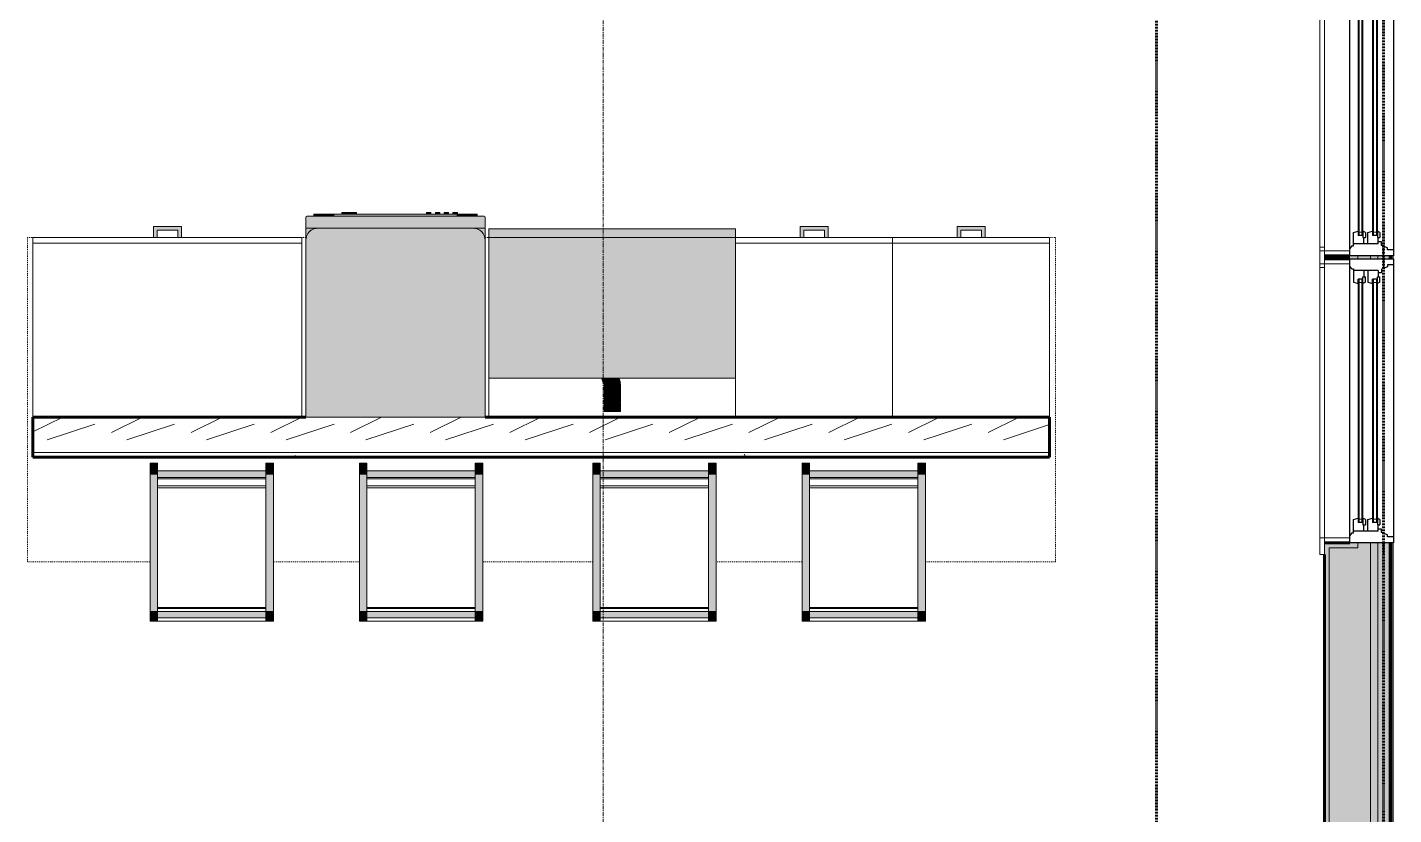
# Model space of a CAD drawing. Header units: inches. Extents: x -4169 to -1846, y 9706 to 12377.
# Drawn here: x -2250.3 to -2067.5, y 11358.8 to 11464.1 of the extents above; entities that cross this region are included whole.
import ezdxf

# ---------------------------------------------------------------- set-up
doc = ezdxf.new("R2010")
doc.units = ezdxf.units.IN
doc.header["$MEASUREMENT"] = 0
for name, pattern in [('Dash', [0.25, 0.125, -0.125]), ('Dash 1_16_', [0.125, 0.0625, -0.0625]), ('Grid Line 1_2_', [0.875, 0.5, -0.125, 0.125, -0.125])]:
    doc.linetypes.add(name, pattern=pattern)
for name, color, linetype, lineweight in [('0-1', 7, 'Continuous', 5), ('0-2', 50, 'Continuous', 18), ('A-GENM-1', 11, 'Continuous', 9), ('A-GENM-2', 250, 'Continuous', 9), ('A-GLAZ-3', 250, 'Continuous', 9), ('A-GLAZ-4', 90, 'Continuous', 30), ('A-WALL-1', 8, 'Continuous', 5), ('A-WALL-3', 252, 'Continuous', 18), ('A-WALL-4', 10, 'Continuous', 60), ('A-WALL-5', 50, 'Continuous', 18), ('A-WALL-6', 251, 'Continuous', 5), ('A-WALL-PATT-1', 250, 'Continuous', 9), ('A-WALL-PATT-2', 253, 'Continuous', 9), ('C-PROP-LINE-2', 91, 'Dash 1_16_', 60), ('I-FURN-1', 250, 'Continuous', 9), ('I-FURN-2', 9, 'Continuous', 9), ('P-SANR-FIXT-2', 250, 'Continuous', 9), ('P-SANR-FIXT-3', 55, 'Continuous', 9), ('Q-CASE-3', 250, 'Continuous', 9), ('Q-CASE-5', 254, 'Continuous', 9), ('Q-CASE-HDLN-1', 250, 'Dash', 9), ('Q-SPCQ-1', 250, 'Continuous', 9), ('Q-SPCQ-2', 55, 'Continuous', 9), ('S-GRID-1', 1, 'Grid Line 1_2_', 9)]:
    doc.layers.add(name, color=color, linetype=linetype, lineweight=lineweight)
pattern_1 = [(0, (0, 0), (20.48, 5.12), [0.845, -14.515, 0.845, -14.515, -81.92]), (0, (0, 0), (20.48, 5.12), [-30.72, 0.845, -29.875, 0.845, -14.515, -35.84]), (0, (0, 0), (20.48, 5.12), [-76.8, 0.845, -9.395, 0.845, -24.755]), (120, (7.68, 2.56), (-14.67405, 15.1762003), [0.845, -14.515, 0.845, -14.515, -81.92]), (120, (7.68, 2.56), (-14.67405, 15.1762003), [-30.72, 0.845, -29.875, 0.845, -14.515, -35.84]), (120, (7.68, 2.56), (-14.67405, 15.1762003), [-76.8, 0.845, -9.395, 0.845, -24.755]), (240, (10.24, 12.8), (-5.80595, -20.2962003), [0.845, -14.515, 0.845, -14.515, -81.92]), (240, (10.24, 12.8), (-5.80595, -20.2962003), [-30.72, 0.845, -29.875, 0.845, -14.515, -35.84]), (240, (10.24, 12.8), (-5.80595, -20.2962003), [-76.8, 0.845, -9.395, 0.845, -24.755])]

# ---------------------------------------------------------------- blocks, each defined once
blk = doc.blocks.new('Dishwasher_15404 - 34_ counter-V41-ENLARGED RCP - 2ND FLOOR PLAN')
at = {"layer": 'Q-SPCQ-2'}
for points in [[(0, -24), (23.68, -24), (24.08, -23.95), (24.46, -23.79), (24.83, -23.48), (25.07, -23.15), (25.2, -22.77), (25.25, -22.43), (25.25, -1.57), (25.17, -1.1), (24.98, -0.71), (24.74, -0.42), (24.46, -0.21), (24.08, -0.05), (23.5, 0), (0, 0), (0, -6.57)], [(25.25, -22.69), (25.25, -24), (26.73, -23.98), (26.82, -23.94), (26.87, -23.8), (26.87, -0.15), (26.82, -0.06), (26.68, 0), (25.25, 0), (25.25, -22.67)], [(26.87, -2.61), (27.12, -2.61), (27.12, -1.09), (26.87, -1.09)], [(26.87, -3.02), (26.87, -3.81), (27.12, -3.81), (27.12, -2.61), (26.87, -2.63), (26.87, -2.99)], [(26.87, -20.19), (27.12, -20.19), (27.12, -3.81), (26.87, -3.81), (26.87, -15.12)], [(27.12, -5.11), (27.12, -5.81), (27.37, -5.81), (27.37, -4.82), (27.12, -4.82), (27.12, -4.96)], [(27.12, -6.66), (27.12, -6.79), (27.37, -6.79), (27.37, -5.81), (27.12, -5.81), (27.12, -6.5)], [(27.12, -16.74), (27.37, -16.74), (27.37, -16.15), (27.12, -16.15)], [(27.12, -17.92), (27.37, -17.92), (27.37, -17.33), (27.12, -17.33)], [(27.12, -19.1), (27.37, -19.1), (27.37, -18.51), (27.12, -18.51)], [(27.12, -19.69), (27.12, -20.28), (27.37, -20.28), (27.37, -19.69)], [(26.87, -20.22), (26.87, -21.39), (27.12, -21.39), (27.12, -20.19), (26.87, -20.19)], [(26.87, -21.39), (26.9, -22.91), (27.12, -22.91), (27.12, -21.39)]]:
    blk.add_hatch(color=256, dxfattribs=at).paths.add_polyline_path(points, flags=0)
h = blk.add_hatch(color=256, dxfattribs=at)
h.paths.add_polyline_path([(23.68, -24), (25.25, -24), (25.25, -22.43), (25.2, -22.83), (24.96, -23.33), (24.74, -23.58), (24.46, -23.79), (24.08, -23.95)], flags=0)
h.paths.add_polyline_path([(23.68, 0), (24.08, -0.05), (24.46, -0.21), (24.83, -0.52), (25.04, -0.79), (25.22, -1.25), (25.25, -1.31), (25.25, 0), (23.95, 0)], flags=0)
h = blk.add_hatch(color=256, dxfattribs=at)
h.paths.add_polyline_path([(25.07, -23.15), (25.12, -23.05), (25.13, -22.98)], flags=0)
h.paths.add_polyline_path([(25.2, -22.8), (25.22, -22.75), (25.2, -22.78)], flags=0)
at = {"layer": 'Q-SPCQ-1'}
for p, q in [((0, -24), (0, 0)), ((0, 0), (23.68, 0)), ((23.68, 0), (25.25, 0)), ((25.25, 0), (26.68, 0)), ((25.25, 0), (25.25, -1.57)), ((25.25, -1.57), (25.25, -22.43)), ((26.87, -0.2), (26.87, -23.8)), ((27.12, -1.09), (26.87, -1.09)), ((27.12, -2.61), (27.12, -1.09)), ((27.12, -3.81), (27.12, -2.61)), ((27.12, -20.19), (27.12, -3.81)), ((27.12, -4.82), (27.37, -4.82)), ((27.37, -5.81), (27.37, -4.82)), ((27.37, -6.79), (27.12, -6.79)), ((27.37, -6.79), (27.37, -5.81)), ((27.37, -16.15), (27.12, -16.15)), ((27.37, -16.74), (27.37, -16.15)), ((27.37, -16.74), (27.12, -16.74)), ((27.37, -17.33), (27.12, -17.33)), ((27.37, -17.92), (27.12, -17.92)), ((27.37, -17.92), (27.37, -17.33)), ((27.37, -18.51), (27.12, -18.51)), ((27.37, -19.1), (27.12, -19.1)), ((27.37, -19.69), (27.12, -19.69)), ((27.37, -19.1), (27.37, -18.51)), ((27.37, -20.28), (27.37, -19.69)), ((27.12, -21.39), (27.12, -20.19)), ((27.37, -20.28), (27.12, -20.28)), ((27.12, -22.91), (27.12, -21.39)), ((25.25, -22.43), (25.25, -24)), ((27.12, -22.91), (26.87, -22.91)), ((23.68, -24), (0, -24)), ((25.25, -24), (23.68, -24)), ((26.68, -24), (25.25, -24))]:
    blk.add_line(p, q, dxfattribs=at)
for centre, radius, start, end in [((26.68, -0.2), 0.197, 0, 90), ((23.68, -1.57), 1.57, 0, 90), ((23.68, -1.57), 1.57, 32.077, 42.3359), ((23.68, -1.57), 1.57, 17.8182, 27.5266), ((23.68, -1.57), 1.57, 0, 13.6425), ((26.68, -0.2), 0.197, 15, 75), ((23.68, -22.43), 1.57, 270, 0), ((23.68, -22.43), 1.57, 313.0393, 313.5545), ((23.68, -22.43), 1.57, 317.6641, 327.923), ((23.68, -22.43), 1.57, 332.4734, 342.1818), ((23.68, -22.43), 1.57, 346.3575, 0), ((26.68, -23.8), 0.197, 270, 0)]:
    blk.add_arc(centre, radius, start, end, dxfattribs=at)
blk = doc.blocks.new('OD_CW_Countertop - OD_CW_Countertop-2488824-ENLARGED RCP - 2ND FLOOR PLAN')
at = {"layer": 'Q-CASE-HDLN-1'}
for p, q in [((0.74, 19.38), (17.61, 19.38)), ((0.74, -24), (0.74, 19.38)), ((18.11, 19.38), (20.86, 19.38)), ((21.36, 19.38), (37.99, 19.38)), ((61.99, 19.38), (62.49, 19.38)), ((95.49, 19.38), (104.11, 19.38)), ((104.61, 19.38), (107.36, 19.38)), ((107.86, 19.38), (125.11, 19.38)), ((125.61, 19.38), (128.36, 19.38)), ((128.86, 19.38), (138.27, 19.38)), ((138.27, 19.38), (138.27, -24)), ((17.16, -24), (0.74, -24)), ((45.16, -24), (33.66, -24)), ((76.38, -24), (61.66, -24)), ((104.38, -24), (92.88, -24)), ((138.27, -24), (120.88, -24))]:
    blk.add_line(p, q, dxfattribs=at)
blk = doc.blocks.new('Bar_Stool_6722_1_ - Bar_Stool_6722_1_-1372833-ENLARGED RCP - 2ND FLOOR PLAN')
at = {"layer": 'I-FURN-2'}
for points in [[(0, -0.46), (0, -0.75), (1, -0.75), (1, 0), (0, 0)], [(15.5, 0), (15.5, -0.75), (16.5, -0.75), (16.5, 0), (16, 0)], [(0, -1.3), (1, -1.3), (1, -0.75), (0, -0.75), (0, -0.94)], [(0, -1.83), (0, -19.69), (1, -19.69), (1, -1.3), (0, -1.3)], [(1, -0.75), (1, -1.3), (15.5, -1.3), (15.5, -0.46), (1, -0.46), (1, -0.75)], [(15.5, -1.3), (16.5, -1.3), (16.5, -0.75), (15.5, -0.75), (15.5, -0.94)], [(15.5, -17.83), (15.5, -19.69), (16.5, -19.69), (16.5, -1.3), (15.5, -1.3), (15.5, -1.83)], [(0, -19.89), (0, -20.14), (1, -20.14), (1, -19.69), (0, -19.69)], [(1, -20.14), (15.5, -20.13), (15.5, -19.22), (1, -19.22), (1, -19.69)], [(15.5, -19.92), (15.5, -20.14), (16.5, -20.14), (16.5, -19.69), (15.5, -19.7), (15.5, -19.89)], [(0, -21.13), (1, -21.13), (1, -20.14), (0, -20.14)], [(15.5, -21.13), (16.5, -21.13), (16.5, -20.14), (15.5, -20.14)]]:
    blk.add_hatch(color=256, dxfattribs=at).paths.add_polyline_path(points, flags=0)
at = {"layer": 'I-FURN-1'}
for p, q in [((0, 0), (0, -0.75)), ((0, 0), (1, 0)), ((1, -0.75), (1, 0)), ((0, -0.75), (0, -1.3)), ((1, -0.75), (0, -0.75)), ((0, -1.3), (0, -19.69)), ((1, -1.3), (0, -1.3)), ((15.5, 0), (1, 0)), ((15.5, -0.46), (1, -0.46)), ((1, -1.3), (1, -0.75)), ((1, -1.3), (15.5, -1.3)), ((1, -19.69), (1, -1.3)), ((15.5, -1.73), (1, -1.73)), ((15.5, -1.83), (1, -1.83)), ((15.5, 0), (15.5, -0.75)), ((15.5, 0), (16.5, 0)), ((15.5, -0.75), (15.5, -1.3)), ((16.5, -0.75), (15.5, -0.75)), ((15.5, -1.3), (15.5, -19.69)), ((16.5, -1.3), (15.5, -1.3)), ((16.5, -0.75), (16.5, 0)), ((16.5, -1.3), (16.5, -0.75)), ((16.5, -19.69), (16.5, -1.3)), ((15.5, -17.83), (1, -17.83)), ((15.5, -18.13), (1, -18.13)), ((1, -19.69), (0, -19.69)), ((0, -19.69), (0, -20.14)), ((15.5, -19.07), (1, -19.07)), ((15.5, -19.22), (1, -19.22)), ((1, -20.14), (1, -19.69)), ((15.5, -19.69), (15.5, -20.14)), ((16.5, -19.69), (15.5, -19.69)), ((16.5, -20.14), (16.5, -19.69)), ((0, -20.14), (0, -21.13)), ((1, -20.14), (0, -20.14)), ((0, -21.13), (1, -21.13)), ((1, -20.14), (15.5, -20.14)), ((1, -21.13), (1, -20.14)), ((15.5, -20.14), (15.5, -21.13)), ((16.5, -20.14), (15.5, -20.14)), ((15.5, -21.13), (16.5, -21.13)), ((16.5, -21.13), (16.5, -20.14))]:
    blk.add_line(p, q, dxfattribs=at)
blk = doc.blocks.new('Bar_Stool_6722_1_ - Bar_Stool_6722_1_-1229311-ENLARGED RCP - 2ND FLOOR PLAN')
at = {"layer": 'I-FURN-2'}
for points in [[(1, 20.14), (1, 21.13), (0, 21.13), (0, 20.14)], [(1, 20.14), (0, 20.14), (0, 19.69), (1, 19.69), (1, 19.89)], [(16.5, 21.13), (15.5, 21.13), (15.5, 20.14), (16.5, 20.14)], [(16.5, 19.69), (16.5, 20.14), (15.5, 20.14), (15.5, 19.69), (16, 19.69)], [(1, 19.69), (0, 19.69), (0, 1.3), (1, 1.3), (1, 17.83)], [(16.5, 19.69), (15.5, 19.69), (15.5, 1.3), (16.5, 1.3), (16.5, 17.83)], [(1, 1.3), (0, 1.3), (0, 0.75), (1, 0.75), (1, 0.94)], [(1, 0.46), (1, 0.75), (0, 0.75), (0, 0), (1, 0)], [(16.5, 0.75), (16.5, 1.3), (15.5, 1.3), (15.5, 0.75), (16.5, 0.75)], [(16.5, 0.46), (16.5, 0.75), (15.5, 0.75), (15.5, 0), (16.5, 0)]]:
    blk.add_hatch(color=256, dxfattribs=at).paths.add_polyline_path(points, flags=0)
h = blk.add_hatch(color=256, dxfattribs=at)
h.paths.add_polyline_path([(8.95, 20.14), (1, 20.14), (1, 19.22), (8.95, 19.22)], flags=0)
h.paths.add_polyline_path([(15.5, 20.14), (8.95, 20.14), (8.95, 19.22), (15.5, 19.22), (15.5, 19.69)], flags=0)
h = blk.add_hatch(color=256, dxfattribs=at)
h.paths.add_polyline_path([(8.95, 1.3), (1, 1.3), (1, 0.46), (8.95, 0.46), (8.95, 0.75)], flags=0)
h.paths.add_polyline_path([(15.5, 0.75), (15.5, 1.3), (8.95, 1.3), (8.95, 0.46), (15.5, 0.46)], flags=0)
at = {"layer": 'I-FURN-1'}
for p, q in [((1, 21.13), (0, 21.13)), ((0, 21.13), (0, 20.14)), ((0, 20.14), (0, 19.69)), ((0, 20.14), (1, 20.14)), ((1, 20.14), (1, 21.13)), ((15.5, 20.14), (1, 20.14)), ((1, 19.69), (1, 20.14)), ((16.5, 21.13), (15.5, 21.13)), ((15.5, 21.13), (15.5, 20.14)), ((15.5, 20.14), (15.5, 19.69)), ((15.5, 20.14), (16.5, 20.14)), ((16.5, 20.14), (16.5, 21.13)), ((16.5, 19.69), (16.5, 20.14)), ((0, 19.69), (0, 1.3)), ((0, 19.69), (1, 19.69)), ((1, 1.3), (1, 19.69)), ((1, 19.22), (15.5, 19.22)), ((1, 19.07), (15.5, 19.07)), ((15.5, 19.69), (15.5, 1.3)), ((15.5, 19.69), (16.5, 19.69)), ((16.5, 1.3), (16.5, 19.69)), ((1, 18.13), (15.5, 18.13)), ((1, 17.83), (15.5, 17.83)), ((0, 1.3), (1, 1.3)), ((0, 1.3), (0, 0.75)), ((0, 0.75), (0, 0)), ((0, 0.75), (1, 0.75)), ((1, 1.83), (15.5, 1.83)), ((1, 1.73), (15.5, 1.73)), ((15.5, 1.3), (1, 1.3)), ((1, 0.75), (1, 1.3)), ((1, 0), (1, 0.75)), ((1, 0.46), (15.5, 0.46)), ((15.5, 1.3), (16.5, 1.3)), ((15.5, 1.3), (15.5, 0.75)), ((15.5, 0.75), (15.5, 0)), ((15.5, 0.75), (16.5, 0.75)), ((16.5, 0), (15.5, 0)), ((16.5, 0.75), (16.5, 1.3)), ((16.5, 0), (16.5, 0.75)), ((1, 0), (0, 0)), ((1, 0), (15.5, 0))]:
    blk.add_line(p, q, dxfattribs=at)
blk = doc.blocks.new('Vanity Cabinet-Double Door - 33_-2164608-ENLARGED RCP - 2ND FLOOR PLAN')
at = {"layer": 'Q-CASE-3'}
for p, q in [((-15.76, -24), (-15.76, 0)), ((-15.76, 0), (17.24, 0)), ((17.24, 0), (17.24, -24)), ((17.24, -24), (-15.76, -24))]:
    blk.add_line(p, q, dxfattribs=at)
blk = doc.blocks.new('Base Cabinet 3 Drawer 230 - Base Cabinet 3 Drawer 230 21_-2554957-ENLARGED RCP - 2ND FLOOR PLAN')
at = {"layer": 'Q-CASE-5'}
blk.add_hatch(color=256, dxfattribs=at).paths.add_polyline_path([(-1.14, -24.92), (-1.14, -25.5), (2.61, -25.5), (2.61, -24), (2.11, -24), (2.11, -25), (-0.64, -25), (-0.64, -24), (-1.14, -24)], flags=0)
at = {"layer": 'Q-CASE-3'}
for p, q in [((-9.76, -23.25), (-9.76, 0)), ((-9.76, 0), (11.24, 0)), ((11.24, 0), (11.24, -23.25)), ((-9.76, -23.25), (-9.76, -24)), ((11.24, -23.25), (-9.76, -23.25)), ((11.24, -24), (11.24, -23.25)), ((-9.76, -24), (11.24, -24)), ((-0.64, -24), (-1.14, -24)), ((-1.14, -25.5), (-1.14, -24)), ((2.61, -25.5), (-1.14, -25.5)), ((-0.64, -25), (-0.64, -24)), ((-0.64, -25), (2.11, -25)), ((2.11, -25), (2.11, -24)), ((2.11, -24), (2.61, -24)), ((2.61, -24), (2.61, -25.5))]:
    blk.add_line(p, q, dxfattribs=at)
blk = doc.blocks.new('Base Cabinet 3 Drawer 230 - Base Cabinet 3 Drawer 230 36_-2567957-ENLARGED RCP - 2ND FLOOR PLAN')
at = {"layer": 'Q-CASE-5'}
blk.add_hatch(color=256, dxfattribs=at).paths.add_polyline_path([(-1.14, -24), (-1.14, -25.5), (2.61, -25.5), (2.61, -24), (2.11, -24), (2.11, -25), (-0.64, -25), (-0.64, -24)], flags=0)
at = {"layer": 'Q-CASE-3'}
for p, q in [((-17.26, -23.25), (-17.26, 0)), ((-17.26, 0), (18.74, 0)), ((18.74, 0), (18.74, -23.25)), ((-17.26, -23.25), (-17.26, -24)), ((18.74, -23.25), (-17.26, -23.25)), ((18.74, -24), (18.74, -23.25)), ((-17.26, -24), (18.74, -24)), ((-0.64, -24), (-1.14, -24)), ((-1.14, -25.5), (-1.14, -24)), ((2.61, -25.5), (-1.14, -25.5)), ((-0.64, -25), (-0.64, -24)), ((-0.64, -25), (2.11, -25)), ((2.11, -25), (2.11, -24)), ((2.11, -24), (2.61, -24)), ((2.61, -24), (2.61, -25.5))]:
    blk.add_line(p, q, dxfattribs=at)
blk = doc.blocks.new('kitchen_faucet_14143 - kitchen_faucet_14143-V55-ENLARGED RCP - 2ND FLOOR PLAN')
at = {"layer": 'A-GENM-1'}
for points in [[(1.08, 0), (1.05, 0.28), (0.94, 0.54), (0.77, 0.77), (0.49, 0.96), (0.17, 1.06), (0, 1.08), (-0.32, 1.03), (-0.61, 0.88), (-0.77, 0.76), (-0.95, 0.5), (-1.01, 0.3), (-0.98, -0.44), (-0.9, -0.59), (-0.7, -0.82), (-0.45, -0.97), (-0.28, -1.05), (0.03, -1.08), (0.28, -1.05), (0.54, -0.94), (0.8, -0.72), (0.94, -0.54), (1.05, -0.28), (1.07, -0.13)], [(-0.41, 1.03), (-0.47, 1), (-0.95, 0.59), (-0.93, 0.62), (-0.88, 0.66), (-0.42, 1.02)], [(-0.36, 1.03), (-0.37, 1.03), (-0.36, 1.03)], [(-0.33, 1.03), (-0.36, 1.03), (-0.34, 1.03)], [(2.26, 0.54), (2.26, 1.08), (0.17, 1.06), (0.32, 1.03), (0.6, 0.89), (0.83, 0.68), (0.95, 0.5), (1.05, 0.28), (1.08, 0), (1.05, -0.28), (0.87, -0.63), (0.7, -0.82), (0.49, -0.96), (0.17, -1.06), (0.17, -1.08), (2.26, -1.08), (2.26, 0.28)], [(2.34, 1.02), (2.26, 1.01), (2.26, -1.02), (2.34, -1.02), (2.34, 0.99)], [(3.44, 0.54), (3.44, 1.08), (2.34, 1.08), (2.34, -1.08), (3.44, -1.08), (3.44, 0.28)], [(-0.52, -1.03), (-0.72, -0.9), (-0.84, -0.79), (-1.01, -0.64), (-1, -0.77), (-0.64, -1.03), (-0.52, -1.03)], [(-0.21, -1.05), (-0.61, -1.03), (-0.94, -1.02), (-1.01, -0.96), (-0.98, -1.21), (-0.39, -1.21), (-0.24, -1.08)], [(-0.53, -1.21), (-1.01, -1.22), (-0.98, -1.33), (-0.67, -1.33), (-0.6, -1.27)], [(-0.79, -0.96), (-0.84, -0.9), (-1, -0.81), (-0.87, -0.91), (-0.8, -0.96)], [(-0.75, -0.98), (-0.88, -0.9), (-0.9, -0.92), (-0.97, -0.99), (-0.9, -1.02), (-0.77, -1), (-0.76, -0.98)], [(-0.8, -0.75), (-0.95, -0.62), (-0.92, -0.66), (-0.81, -0.75)], [(-0.89, -0.9), (-0.92, -0.91), (-0.9, -0.92)], [(-0.63, -0.96), (-0.68, -0.9), (-0.82, -0.82), (-0.7, -0.91), (-0.64, -0.96)], [(-0.57, -0.96), (-0.61, -0.92), (-0.77, -0.79), (-0.61, -0.94), (-0.58, -0.96)], [(-0.55, -0.96), (-0.61, -0.9), (-0.73, -0.81), (-0.56, -0.96), (-0.55, -0.96)]]:
    blk.add_hatch(color=256, dxfattribs=at).paths.add_polyline_path(points, flags=0)
h = blk.add_hatch(color=256, dxfattribs=at)
h.paths.add_polyline_path([(-0.8, 0.82), (-0.7, 0.88), (-0.79, 0.82)], flags=0)
h.paths.add_polyline_path([(-0.52, 1.03), (-0.7, 1.01), (-1.01, 0.76), (-0.99, 0.64), (-0.52, 1.03)], flags=0)
h = blk.add_hatch(color=256, dxfattribs=at)
h.paths.add_polyline_path([(-0.74, 0.82), (-0.67, 0.87), (-0.73, 0.83)], flags=0)
h.paths.add_polyline_path([(-0.46, 1.03), (-0.54, 1.01), (-1.01, 0.59), (-0.96, 0.61), (-0.92, 0.66), (-0.47, 1.02)], flags=0)
h = blk.add_hatch(color=256, dxfattribs=at)
h.paths.add_polyline_path([(-0.9, 0.85), (-0.95, 0.83), (-0.92, 0.84)], flags=0)
h.paths.add_polyline_path([(-0.93, 0.85), (-1.01, 0.83), (-0.98, 0.8), (-0.93, 0.85)], flags=0)
h = blk.add_hatch(color=256, dxfattribs=at)
h.paths.add_polyline_path([(-0.9, 0.59), (-1.01, 0.57), (-0.98, 0.43), (-0.91, 0.57)], flags=0)
h.paths.add_polyline_path([(-0.9, -0.59), (-0.98, -0.44), (-1.01, -0.44), (-0.99, -0.59), (-0.93, -0.59)], flags=0)
h = blk.add_hatch(color=256, dxfattribs=at)
h.paths.add_polyline_path([(-0.44, 1.03), (-0.49, 1.01), (-0.44, 1.03)], flags=0)
h.paths.add_polyline_path([(-0.72, 0.82), (-0.96, 0.59), (-0.94, 0.62), (-0.92, 0.65), (-0.73, 0.81)], flags=0)
h = blk.add_hatch(color=256, dxfattribs=at)
h.paths.add_polyline_path([(-0.37, 1.03), (-0.43, 1.01), (-0.38, 1.03)], flags=0)
h.paths.add_polyline_path([(-0.78, 0.74), (-0.93, 0.59), (-0.89, 0.61), (-0.87, 0.65), (-0.83, 0.68)], flags=0)
h = blk.add_hatch(color=256, dxfattribs=at)
h.paths.add_polyline_path([(-0.46, -1.03), (-0.67, -0.9), (-0.47, -1.03)], flags=0)
h.paths.add_polyline_path([(-0.75, -0.84), (-1, -0.59), (-1, -0.62), (-0.97, -0.66), (-0.76, -0.83)], flags=0)
h = blk.add_hatch(color=256, dxfattribs=at)
h.paths.add_polyline_path([(-0.41, -1.03), (-0.52, -0.95), (-0.49, -0.99), (-0.42, -1.03)], flags=0)
h.paths.add_polyline_path([(-0.76, -0.78), (-0.94, -0.62), (-0.9, -0.66), (-0.77, -0.77)], flags=0)
h = blk.add_hatch(color=256, dxfattribs=at)
h.paths.add_polyline_path([(-0.37, -1.03), (-0.43, -1.01), (-0.37, -1.03)], flags=0)
h.paths.add_polyline_path([(-0.78, -0.74), (-0.93, -0.6), (-0.88, -0.66), (-0.79, -0.74)], flags=0)
at = {"layer": 'A-GENM-2'}
for p, q in [((-1.01, 0.82), (-0.91, 0.84)), ((-1.01, 0.59), (-0.93, 0.59)), ((-0.97, 0.59), (-0.93, 0.64)), ((-0.96, 0.59), (-0.93, 0.62)), ((-0.93, 0.61), (-0.77, 0.76)), ((-0.51, 0.96), (-0.45, 0.98)), ((-0.41, 1.03), (-0.22, 1.08)), ((-0.39, 1.08), (-0.27, 1.05)), ((-0.36, 1.03), (-0.17, 1.08)), ((-0.34, 1.03), (-0.15, 1.08)), ((-0.33, 1.03), (-0.14, 1.08)), ((-0.22, 1.08), (-0.15, 1.06)), ((-0.2, 1.06), (-0.1, 1.08)), ((-0.17, 1.08), (-0.12, 1.07)), ((-0.15, 1.08), (-0.11, 1.07)), ((-0.14, 1.08), (-0.1, 1.07)), ((-0.11, 1.07), (-0.06, 1.08)), ((-0.1, 1.08), (-0.07, 1.07)), ((-0.09, 1.07), (-0.04, 1.08)), ((0, 1.08), (2.26, 1.08)), ((2.26, -1.08), (2.26, 1.08)), ((2.26, 1.02), (2.34, 1.02)), ((2.34, 1.08), (3.44, 1.08)), ((2.34, 1.08), (2.34, -1.08)), ((3.44, -1.08), (3.44, 1.08)), ((-0.9, -0.59), (-1.01, -0.59)), ((-0.69, -1.26), (-1.01, -1.16)), ((-0.93, -1.38), (-1.01, -1.35)), ((-0.99, -0.98), (-0.92, -0.87)), ((-0.77, -1.01), (-0.75, -0.98)), ((-0.69, -1.06), (-0.61, -1.04)), ((-0.61, -0.89), (-0.63, -0.88)), ((-0.61, -0.89), (-0.63, -0.88)), ((-0.61, -0.89), (-0.63, -0.88)), ((-0.61, -0.89), (-0.63, -0.88)), ((-0.61, -0.89), (-0.63, -0.88)), ((-0.61, -0.89), (-0.63, -0.88)), ((-0.22, -1.08), (-0.39, -1.03)), ((-0.26, -1.05), (-0.39, -1.08)), ((-0.17, -1.08), (-0.34, -1.03)), ((-0.15, -1.08), (-0.26, -1.05)), ((-0.14, -1.08), (-0.24, -1.05)), ((-0.15, -1.06), (-0.22, -1.08)), ((-0.1, -1.08), (-0.17, -1.06)), ((-0.11, -1.07), (-0.17, -1.08)), ((-0.1, -1.07), (-0.15, -1.08)), ((-0.09, -1.07), (-0.14, -1.08)), ((-0.06, -1.08), (-0.1, -1.07)), ((-0.08, -1.08), (-0.1, -1.08)), ((-0.04, -1.08), (-0.06, -1.08)), ((-0.04, -1.08), (-0.05, -1.08)), ((2.26, -1.08), (0, -1.08)), ((2.34, -1.02), (2.26, -1.02)), ((3.44, -1.08), (2.34, -1.08))]:
    blk.add_line(p, q, dxfattribs=at)
at = {"layer": 'A-GENM-2', "flags": 128}
for points in [[(-1.01, 0.78), (-0.84, 0.96), (-0.39, 1.08)], [(-1.01, 0.61), (-0.67, 0.96), (-0.49, 1.01)], [(-0.92, 0.65), (-0.61, 0.96), (-0.48, 1)], [(-0.89, 0.66), (-0.59, 0.96), (-0.45, 1)], [(-0.76, 0.77), (-0.57, 0.96), (-0.41, 1)], [(-0.69, 0.86), (-0.6, 0.96), (-0.52, 0.98)], [(-0.59, 0.9), (-0.53, 0.96), (-0.41, 0.99)], [(-0.52, -0.99), (-0.73, -0.92), (-1.01, -0.59)], [(-0.39, -1.08), (-0.89, -0.92), (-1.01, -0.79)], [(-1.01, -0.97), (-0.97, -1), (-0.69, -1.06)], [(-0.45, -0.98), (-0.63, -0.92), (-0.93, -0.59)], [(-0.48, -1.21), (-0.52, -1.25), (-0.93, -1.38)], [(-0.51, -0.98), (-0.67, -0.92), (-0.88, -0.68)], [(-0.45, -0.99), (-0.65, -0.92), (-0.86, -0.68)], [(-0.61, -0.94), (-0.66, -0.92), (-0.69, -0.89)], [(-0.18, -1.08), (-0.24, -1.14), (-0.69, -1.26)], [(-0.54, -0.94), (-0.59, -0.92), (-0.66, -0.85)], [(-0.54, -0.94), (-0.58, -0.92), (-0.61, -0.88)], [(-0.08, -1.08), (-0.08, -1.08), (-0.11, -1.07)], [(-0.08, -1.08), (-0.08, -1.08), (-0.11, -1.07)], [(-0.08, -1.08), (-0.08, -1.08), (-0.11, -1.07)], [(-0.08, -1.08), (-0.08, -1.08), (-0.11, -1.07)], [(-0.08, -1.08), (-0.08, -1.08), (-0.11, -1.07)], [(-0.08, -1.08), (-0.08, -1.08), (-0.11, -1.07)]]:
    blk.add_lwpolyline(points, dxfattribs=at)
at = {"layer": 'A-GENM-2'}
for start, end in [(0, 159.9003), (200.0997, 360)]:
    blk.add_arc((0, 0), 1.08, start, end, dxfattribs=at)
blk = doc.blocks.new('Stainless Steel Farmhous Kitchen Sink - Stainless Steel Farmhous Kitchen Sink-2443921-ENLARGED RCP - 2ND FLOOR PLAN')
at = {"layer": 'P-SANR-FIXT-3'}
blk.add_hatch(color=256, dxfattribs=at).paths.add_polyline_path([(-10.94, -22.2), (0, -22.2), (0, -2.25), (-33, -2.25), (-33, -22.2), (-27.82, -22.2)], flags=0)
at = {"layer": 'P-SANR-FIXT-2'}
for p, q in [((-33, -22.2), (-33, -2.25)), ((-33, -2.25), (0, -2.25)), ((0, -2.25), (0, -22.2)), ((0, -22.2), (-33, -22.2))]:
    blk.add_line(p, q, dxfattribs=at)
blk = doc.blocks.new('CTR - 1st Phase - Unit Layouts_rvt-1-ENLARGED RCP - 2ND FLOOR PLAN')
at = {"layer": 'A-WALL-PATT-1'}
h = blk.add_hatch(dxfattribs=at)
h.set_pattern_fill('FP_1', color=256, style=0, pattern_type=2)
h.set_pattern_definition(pattern_1)
h.paths.add_polyline_path([(-2145.69, 11406.65), (-2113.58, 11406.65), (-2113.58, 11407.27), (-2249.58, 11407.27), (-2249.58, 11406.65), (-2147.31, 11406.65)], flags=0)
at = {"layer": 'A-WALL-PATT-2'}
h = blk.add_hatch(dxfattribs=at)
h.set_pattern_fill('FP_3', color=256, style=0, pattern_type=2)
h.set_pattern_definition([(216.87, (4.265, 10.662), (31.9871619, 21.32545714), [5.331, -47.981]), (206.565, (10.662, 7.464), (-10.662476, -10.6620098), [11.921, -11.921]), (198.435, (10.662, 2.132), (-21.32449365, -10.6625869), [6.744, -26.974])])
h.paths.add_polyline_path([(-2147.31, 11407.27), (-2113.58, 11407.27), (-2113.58, 11412.02), (-2249.58, 11412.02), (-2249.58, 11407.27), (-2164.19, 11407.27)], flags=0)
at = {"layer": 'A-WALL-4'}
for p, q in [((-2249.58, 11406.65), (-2249.58, 11412.02)), ((-2249.58, 11412.02), (-2213.08, 11412.02)), ((-2189.08, 11412.02), (-2113.58, 11412.02)), ((-2113.58, 11412.02), (-2113.58, 11406.65)), ((-2113.58, 11406.65), (-2249.58, 11406.65))]:
    blk.add_line(p, q, dxfattribs=at)
at = {"layer": 'A-WALL-5'}
blk.add_line((-2249.58, 11407.27), (-2113.58, 11407.27), dxfattribs=at)
at = {"layer": '0-2'}
for name, p, rotation in [('Dishwasher_15404 - 34_ counter-V41-ENLARGED RCP - 2ND FLOOR PLAN', (-2213.08, 11412.02), 90.0000000000688), ('Base Cabinet 3 Drawer 230 - Base Cabinet 3 Drawer 230 36_-2567957-ENLARGED RCP - 2ND FLOOR PLAN', (-2230.85, 11412.02), 180), ('Stainless Steel Farmhous Kitchen Sink - Stainless Steel Farmhous Kitchen Sink-2443921-ENLARGED RCP - 2ND FLOOR PLAN', (-2188.58, 11414.98), 180), ('Base Cabinet 3 Drawer 230 - Base Cabinet 3 Drawer 230 21_-2554957-ENLARGED RCP - 2ND FLOOR PLAN', (-2144.35, 11412.02), 180), ('Base Cabinet 3 Drawer 230 - Base Cabinet 3 Drawer 230 21_-2554957-ENLARGED RCP - 2ND FLOOR PLAN', (-2123.35, 11412.02), 180), ('Vanity Cabinet-Double Door - 33_-2164608-ENLARGED RCP - 2ND FLOOR PLAN', (-2171.35, 11412.02), 180), ('kitchen_faucet_14143 - kitchen_faucet_14143-V55-ENLARGED RCP - 2ND FLOOR PLAN', (-2172.08, 11416.22), 269.9999999999645), ('Bar_Stool_6722_1_ - Bar_Stool_6722_1_-1372833-ENLARGED RCP - 2ND FLOOR PLAN', (-2158.19, 11384.71), 180)]:
    blk.add_blockref(name, p, dxfattribs=dict(at, rotation=rotation))
for name, p in [('OD_CW_Countertop - OD_CW_Countertop-2488824-ENLARGED RCP - 2ND FLOOR PLAN', (-2251.07, 11416.65)), ('Bar_Stool_6722_1_ - Bar_Stool_6722_1_-1229311-ENLARGED RCP - 2ND FLOOR PLAN', (-2233.91, 11384.71)), ('Bar_Stool_6722_1_ - Bar_Stool_6722_1_-1229311-ENLARGED RCP - 2ND FLOOR PLAN', (-2205.91, 11384.71)), ('Bar_Stool_6722_1_ - Bar_Stool_6722_1_-1229311-ENLARGED RCP - 2ND FLOOR PLAN', (-2146.69, 11384.71))]:
    blk.add_blockref(name, p, dxfattribs=at)
blk = doc.blocks.new('Basic Wall _ EXT - FIBER CEMENT - LARGE - ___-2505163-ENLARGED RCP - 2ND FLOOR PLAN')
at = {"layer": 'A-WALL-3'}
h = blk.add_hatch(color=256, dxfattribs=at)
h.paths.add_polyline_path([(-2067.63, 11247.1), (-2067.63, 11279.98), (-2067.92, 11279.98), (-2067.92, 11247.39)], flags=0)
h.paths.add_polyline_path([(-2067.63, 11318), (-2067.63, 11395.18), (-2067.92, 11395.18), (-2067.92, 11318)], flags=0)
h.paths.add_polyline_path([(-2067.92, 11433.2), (-2067.63, 11433.2), (-2067.63, 11433.58), (-2067.92, 11433.58)], flags=0)
h.paths.add_polyline_path([(-2067.92, 11471.6), (-2067.63, 11471.6), (-2067.63, 11587.18), (-2067.92, 11587.18), (-2067.92, 11475.74)], flags=0)
h.paths.add_polyline_path([(-2068.17, 11508.63), (-2068.17, 11510.38), (-2067.99, 11510.38), (-2067.99, 11548.4), (-2068.17, 11548.4), (-2068.17, 11550.15), (-2069.67, 11550.15), (-2069.67, 11508.63)], flags=0)
h.paths.add_polyline_path([(-2067.63, 11625.2), (-2067.63, 11625.58), (-2067.92, 11625.58), (-2067.92, 11625.2)], flags=0)
h.paths.add_polyline_path([(-2067.63, 11663.6), (-2067.63, 11702.38), (-2067.92, 11702.38), (-2067.92, 11663.6)], flags=0)
h.paths.add_polyline_path([(-2067.92, 11740.4), (-2067.63, 11740.4), (-2067.63, 11740.78), (-2067.92, 11740.78)], flags=0)
h.paths.add_polyline_path([(-2067.92, 11778.8), (-2067.63, 11778.8), (-2067.63, 11894.38), (-2067.92, 11894.38), (-2067.92, 11797.48)], flags=0)
h.paths.add_polyline_path([(-2069.67, 11815.83), (-2068.17, 11815.83), (-2068.17, 11817.58), (-2067.99, 11817.59), (-2067.99, 11855.6), (-2068.17, 11855.6), (-2068.17, 11857.35), (-2069.67, 11857.35), (-2069.67, 11817.59)], flags=0)
h.paths.add_polyline_path([(-2067.92, 11932.4), (-2067.63, 11932.4), (-2067.63, 12009.58), (-2067.92, 12009.58), (-2067.92, 11958.34)], flags=0)
h.paths.add_polyline_path([(-2067.92, 12047.6), (-2067.63, 12047.6), (-2067.63, 12047.98), (-2067.92, 12047.98)], flags=0)
h.paths.add_polyline_path([(-2067.63, 12086), (-2067.63, 12118.88), (-2067.92, 12118.59), (-2067.92, 12086)], flags=0)
h = blk.add_hatch(color=256, dxfattribs=at)
h.paths.add_polyline_path([(-2067.6, 11247.07), (-2067.6, 11279.98), (-2067.63, 11279.98), (-2067.63, 11247.1)], flags=0)
h.paths.add_polyline_path([(-2067.6, 11318), (-2067.6, 11395.18), (-2067.63, 11395.18), (-2067.63, 11318)], flags=0)
h.paths.add_polyline_path([(-2067.63, 11433.2), (-2067.6, 11433.2), (-2067.6, 11433.58), (-2067.63, 11433.58)], flags=0)
h.paths.add_polyline_path([(-2067.6, 11471.6), (-2067.6, 11587.18), (-2067.63, 11587.18), (-2067.63, 11471.6)], flags=0)
h.paths.add_polyline_path([(-2067.6, 11625.2), (-2067.6, 11625.58), (-2067.63, 11625.58), (-2067.63, 11625.2)], flags=0)
h.paths.add_polyline_path([(-2067.6, 11663.6), (-2067.6, 11702.38), (-2067.63, 11702.38), (-2067.63, 11663.6)], flags=0)
h.paths.add_polyline_path([(-2067.63, 11740.4), (-2067.6, 11740.4), (-2067.6, 11740.78), (-2067.63, 11740.78)], flags=0)
h.paths.add_polyline_path([(-2067.6, 11778.8), (-2067.6, 11894.38), (-2067.63, 11894.38), (-2067.63, 11778.8)], flags=0)
h.paths.add_polyline_path([(-2067.6, 11932.4), (-2067.6, 12009.58), (-2067.63, 12009.58), (-2067.63, 11932.4)], flags=0)
h.paths.add_polyline_path([(-2067.63, 12047.6), (-2067.6, 12047.6), (-2067.6, 12047.98), (-2067.63, 12047.98)], flags=0)
h.paths.add_polyline_path([(-2067.6, 12086), (-2067.6, 12118.91), (-2067.63, 12118.88), (-2067.63, 12086)], flags=0)
at = {"layer": 'A-WALL-5'}
for p, q in [((-2067.63, 11433.58), (-2067.63, 11433.2)), ((-2067.6, 11433.2), (-2067.6, 11433.58)), ((-2067.63, 11395.18), (-2067.63, 11318)), ((-2067.6, 11318), (-2067.6, 11395.18))]:
    blk.add_line(p, q, dxfattribs=at)
blk = doc.blocks.new('Window-Double_Hung-Andersen-400_Series-Tilt_Wash - 2nd Floor-V112-ENLARGED RCP - 2ND FLOOR PLAN')
at = {"layer": 'A-GLAZ-3'}
for p, q in [((-20.57, 5.06), (20.57, 5.06)), ((-20.57, 4.44), (-20.57, 5.06)), ((20.57, 4.44), (-20.57, 4.44)), ((-18.95, 4.44), (18.95, 4.44)), ((-18.95, 1.06), (-18.95, 4.44)), ((-18.32, 4.44), (-18.32, 5.06)), ((-18.32, 1.06), (-18.32, 4.44)), ((18.32, 4.44), (18.32, 5.06)), ((18.32, 1.06), (18.32, 4.44)), ((18.95, 4.44), (18.95, 1.06)), ((20.57, 5.06), (20.57, 4.44)), ((18.95, 1.06), (-18.95, 1.06)), ((-16.29, -0.19), (-15.7, -0.19)), ((-16.29, -0.56), (-15.7, -0.56)), ((-15.82, -0.56), (-15.82, -0.19)), ((-15.7, -0.06), (15.7, -0.06)), ((-15.7, -0.19), (15.7, -0.19)), ((-15.7, -0.56), (15.7, -0.56)), ((-15.7, -0.69), (15.7, -0.69)), ((16.29, -0.19), (15.7, -0.19)), ((16.29, -0.56), (15.7, -0.56)), ((15.82, -0.56), (15.82, -0.19)), ((-16.29, -2.13), (-15.7, -2.13)), ((-16.29, -2.5), (-15.7, -2.5)), ((-15.82, -2.5), (-15.82, -2.13)), ((-15.7, -2), (15.7, -2)), ((-15.7, -2.13), (15.7, -2.13)), ((-15.7, -2.5), (15.7, -2.5)), ((-15.7, -2.63), (15.7, -2.63)), ((16.29, -2.13), (15.7, -2.13)), ((16.29, -2.5), (15.7, -2.5)), ((15.82, -2.5), (15.82, -2.13))]:
    blk.add_line(p, q, dxfattribs=at)
at = {"layer": 'A-GLAZ-4'}
for p, q in [((-19.01, 1.06), (19.01, 1.06)), ((-19.01, -4.81), (-19.01, 1.06)), ((-17.67, 0.78), (-18, 1.06)), ((-17.67, 0.78), (-17.67, 0.56)), ((-17.67, 0.56), (-15.86, 0.56)), ((-17.42, -2.75), (-17.42, 0.56)), ((-15.86, 0.56), (-15.7, -0.06)), ((15.86, 0.56), (15.7, -0.06)), ((17.67, 0.56), (15.86, 0.56)), ((17.42, -2.75), (17.42, 0.56)), ((17.67, 0.78), (18, 1.06)), ((17.67, 0.78), (17.67, 0.56)), ((19.01, 1.06), (19.01, -4.81)), ((-17.42, -0.81), (-16.57, -0.81)), ((-17.42, -1.37), (-15.86, -1.37)), ((-16.57, -0.69), (-16.57, -1.03)), ((-15.7, -0.69), (-16.57, -0.69)), ((-15.86, -1.03), (-16.57, -1.03)), ((-16.29, -0.69), (-16.29, -0.06)), ((-15.7, -0.06), (-16.29, -0.06)), ((-15.86, -1.03), (-15.7, -0.69)), ((-15.86, -1.37), (-15.7, -2)), ((15.7, -0.06), (16.29, -0.06)), ((15.86, -1.03), (15.7, -0.69)), ((15.7, -0.69), (16.57, -0.69)), ((15.86, -1.37), (15.7, -2)), ((15.86, -1.03), (16.57, -1.03)), ((17.42, -1.37), (15.86, -1.37)), ((16.29, -0.69), (16.29, -0.06)), ((16.57, -0.69), (16.57, -1.03)), ((17.42, -0.81), (16.57, -0.81)), ((-19.01, -3.44), (-20.51, -3.44)), ((-17.92, -4), (-17.61, -3.19)), ((-17.61, -3.19), (-17.14, -3.19)), ((-17.42, -2.75), (-16.57, -2.75)), ((-17.14, -3.19), (-17.14, -2.75)), ((-16.57, -2.63), (-16.57, -2.97)), ((-15.7, -2.63), (-16.57, -2.63)), ((-15.86, -2.97), (-16.57, -2.97)), ((-16.29, -2.63), (-16.29, -2)), ((-15.7, -2), (-16.29, -2)), ((-15.86, -2.97), (-15.7, -2.63)), ((15.7, -2), (16.29, -2)), ((15.86, -2.97), (15.7, -2.63)), ((15.7, -2.63), (16.57, -2.63)), ((15.86, -2.97), (16.57, -2.97)), ((16.29, -2.63), (16.29, -2)), ((16.57, -2.63), (16.57, -2.97)), ((17.42, -2.75), (16.57, -2.75)), ((17.14, -3.19), (17.14, -2.75)), ((17.61, -3.19), (17.14, -3.19)), ((17.92, -4), (17.61, -3.19)), ((19.01, -3.44), (20.51, -3.44)), ((19.01, -4.81), (-19.01, -4.81)), ((-18.2, -4), (-17.92, -4)), ((-18.2, -4.81), (-18.2, -4)), ((18.2, -4), (17.92, -4)), ((18.2, -4.81), (18.2, -4))]:
    blk.add_line(p, q, dxfattribs=at)
blk = doc.blocks.new('CTR - 1st Phase - Shell_rvt-1-ENLARGED RCP - 2ND FLOOR PLAN')
at = {"layer": 'A-WALL-1'}
h = blk.add_hatch(color=256, dxfattribs=at)
h.paths.add_polyline_path([(-2069.67, 11249.14), (-2068.17, 11249.14), (-2068.17, 11279.98), (-2069.67, 11279.98), (-2069.67, 11249.23)], flags=0)
h.paths.add_polyline_path([(-2069.67, 11318), (-2068.17, 11318), (-2068.17, 11395.18), (-2069.67, 11395.18)], flags=0)
h.paths.add_polyline_path([(-2069.67, 11433.2), (-2068.17, 11433.2), (-2068.17, 11433.58), (-2069.67, 11433.58)], flags=0)
h.paths.add_polyline_path([(-2069.67, 11471.6), (-2068.17, 11471.6), (-2068.17, 11508.63), (-2069.67, 11508.63), (-2069.67, 11475.74)], flags=0)
h.paths.add_polyline_path([(-2068.17, 11550.15), (-2068.17, 11587.18), (-2069.67, 11587.18), (-2069.67, 11550.15)], flags=0)
h.paths.add_polyline_path([(-2068.17, 11625.2), (-2068.17, 11625.58), (-2069.67, 11625.58), (-2069.67, 11625.2)], flags=0)
h.paths.add_polyline_path([(-2069.67, 11663.6), (-2068.17, 11663.6), (-2068.17, 11702.38), (-2069.67, 11702.38)], flags=0)
h.paths.add_polyline_path([(-2069.67, 11740.4), (-2068.17, 11740.4), (-2068.17, 11740.78), (-2069.67, 11740.78)], flags=0)
h.paths.add_polyline_path([(-2069.67, 11778.8), (-2068.17, 11778.8), (-2068.17, 11815.83), (-2069.67, 11815.83), (-2069.67, 11797.48)], flags=0)
h.paths.add_polyline_path([(-2068.17, 11857.35), (-2068.17, 11894.38), (-2069.67, 11894.38), (-2069.67, 11857.35), (-2068.55, 11857.35)], flags=0)
h.paths.add_polyline_path([(-2069.67, 11932.4), (-2068.17, 11932.4), (-2068.17, 12009.58), (-2069.67, 12009.58), (-2069.67, 11958.34)], flags=0)
h.paths.add_polyline_path([(-2069.67, 12047.6), (-2068.17, 12047.6), (-2068.17, 12047.98), (-2069.67, 12047.98)], flags=0)
h.paths.add_polyline_path([(-2068.17, 12086), (-2068.17, 12116.84), (-2069.67, 12116.84), (-2069.67, 12086)], flags=0)
at = {"layer": 'A-WALL-6'}
h = blk.add_hatch(color=256, dxfattribs=at)
h.paths.add_polyline_path([(-2068.17, 11247.64), (-2067.92, 11247.64), (-2067.92, 11279.98), (-2068.17, 11279.98), (-2068.17, 11247.87)], flags=0)
h.paths.add_polyline_path([(-2067.92, 11318), (-2067.92, 11395.18), (-2068.17, 11395.18), (-2068.17, 11318)], flags=0)
h.paths.add_polyline_path([(-2067.92, 11433.2), (-2067.92, 11433.58), (-2068.17, 11433.58), (-2068.17, 11433.2)], flags=0)
h.paths.add_polyline_path([(-2067.92, 11471.6), (-2067.92, 11510.38), (-2068.17, 11510.38), (-2068.17, 11471.6)], flags=0)
h.paths.add_polyline_path([(-2067.99, 11548.4), (-2067.92, 11548.4), (-2067.92, 11587.18), (-2068.17, 11587.18), (-2068.17, 11548.4), (-2068.1, 11548.4)], flags=0)
h.paths.add_polyline_path([(-2067.92, 11625.2), (-2067.92, 11625.58), (-2068.17, 11625.58), (-2068.17, 11625.2)], flags=0)
h.paths.add_polyline_path([(-2068.17, 11663.6), (-2067.92, 11663.6), (-2067.92, 11702.38), (-2068.17, 11702.38)], flags=0)
h.paths.add_polyline_path([(-2067.92, 11740.4), (-2067.92, 11740.78), (-2068.17, 11740.78), (-2068.17, 11740.4)], flags=0)
h.paths.add_polyline_path([(-2067.92, 11778.8), (-2067.92, 11817.58), (-2068.17, 11817.58), (-2068.17, 11778.8)], flags=0)
h.paths.add_polyline_path([(-2067.99, 11855.6), (-2067.92, 11855.6), (-2067.92, 11894.38), (-2068.17, 11894.38), (-2068.17, 11855.6)], flags=0)
h.paths.add_polyline_path([(-2067.92, 11932.4), (-2067.92, 12009.58), (-2068.17, 12009.58), (-2068.17, 11932.4)], flags=0)
h.paths.add_polyline_path([(-2068.17, 12047.6), (-2067.92, 12047.6), (-2067.92, 12047.98), (-2068.17, 12047.98)], flags=0)
h.paths.add_polyline_path([(-2067.92, 12086), (-2067.92, 12118.34), (-2068.17, 12118.34), (-2068.17, 12086)], flags=0)
at = {"layer": 'A-WALL-PATT-2'}
h = blk.add_hatch(dxfattribs=at)
h.set_pattern_fill('FP_5', color=256, style=0, pattern_type=2)
h.set_pattern_definition([(0, (0, 0), (0, 3.199), []), (315, (0, 0), (3.19895108, 0), [4.524, -4.524]), (45, (0, 0), (3.19895108, 0), [4.524, -4.524])])
h.paths.add_polyline_path([(-2069.67, 11250.14), (-2069.67, 11279.98), (-2070.67, 11279.98), (-2070.67, 11250.14)], flags=0)
h.paths.add_polyline_path([(-2069.67, 11318), (-2069.67, 11395.18), (-2070.67, 11395.18), (-2070.67, 11318)], flags=0)
h.paths.add_polyline_path([(-2070.67, 11433.2), (-2069.67, 11433.2), (-2069.67, 11433.58), (-2070.67, 11433.58)], flags=0)
h.paths.add_polyline_path([(-2070.67, 11471.6), (-2069.67, 11471.6), (-2069.67, 11587.18), (-2070.67, 11587.18), (-2070.67, 11475.74)], flags=0)
h.paths.add_polyline_path([(-2069.67, 11625.2), (-2069.67, 11625.58), (-2070.67, 11625.58), (-2070.67, 11625.2)], flags=0)
h.paths.add_polyline_path([(-2069.67, 11663.6), (-2069.67, 11702.38), (-2070.67, 11702.38), (-2070.67, 11663.6)], flags=0)
h.paths.add_polyline_path([(-2070.67, 11740.4), (-2069.67, 11740.4), (-2069.67, 11740.78), (-2070.67, 11740.78)], flags=0)
h.paths.add_polyline_path([(-2069.67, 11778.8), (-2069.67, 11894.38), (-2070.67, 11894.38), (-2070.67, 11778.8)], flags=0)
h.paths.add_polyline_path([(-2069.67, 11932.4), (-2069.67, 12009.58), (-2070.67, 12009.58), (-2070.67, 11932.4)], flags=0)
h.paths.add_polyline_path([(-2069.67, 12047.6), (-2069.67, 12047.98), (-2070.67, 12047.98), (-2070.67, 12047.6)], flags=0)
h.paths.add_polyline_path([(-2069.67, 12086), (-2069.67, 12115.84), (-2070.67, 12115.84), (-2070.67, 12086)], flags=0)
h = blk.add_hatch(dxfattribs=at)
h.set_pattern_fill('FP_1', color=256, style=0, pattern_type=2)
h.set_pattern_definition(pattern_1)
h.paths.add_polyline_path([(-2076.8, 11256.26), (-2076.17, 11256.28), (-2076.17, 11279.35), (-2072.36, 11279.35), (-2072.36, 11279.98), (-2076.8, 11279.98), (-2076.8, 11261.73)], flags=0)
h.paths.add_polyline_path([(-2076.8, 11318), (-2072.36, 11318), (-2072.36, 11318.63), (-2076.17, 11318.63), (-2076.17, 11394.55), (-2072.36, 11394.55), (-2072.38, 11395.18), (-2076.8, 11395.18), (-2076.8, 11318.63)], flags=0)
h.paths.add_polyline_path([(-2072.36, 11433.2), (-2072.36, 11433.58), (-2076.8, 11433.58), (-2076.8, 11433.2), (-2073.42, 11433.2)], flags=0)
h.paths.add_polyline_path([(-2076.8, 11471.6), (-2072.36, 11471.6), (-2072.36, 11472.23), (-2076.17, 11472.23), (-2076.17, 11508.02), (-2076.8, 11508.02), (-2076.8, 11472.23)], flags=0)
h.paths.add_polyline_path([(-2076.17, 11512.15), (-2076.17, 11515.89), (-2076.8, 11515.89), (-2076.8, 11512.15), (-2076.58, 11512.15)], flags=0)
h.paths.add_polyline_path([(-2076.8, 11542.89), (-2076.17, 11542.89), (-2076.17, 11547.05), (-2076.8, 11547.05)], flags=0)
h.paths.add_polyline_path([(-2076.8, 11550.55), (-2076.17, 11550.55), (-2076.17, 11586.55), (-2072.36, 11586.55), (-2072.37, 11587.18), (-2076.8, 11587.18), (-2076.8, 11556.18)], flags=0)
h.paths.add_polyline_path([(-2076.8, 11625.2), (-2072.36, 11625.2), (-2072.36, 11625.58), (-2076.8, 11625.58)], flags=0)
h.paths.add_polyline_path([(-2076.8, 11663.6), (-2072.36, 11663.6), (-2072.36, 11664.23), (-2076.17, 11664.23), (-2076.17, 11678.74), (-2076.8, 11678.74), (-2076.8, 11664.23)], flags=0)
h.paths.add_polyline_path([(-2076.17, 11687.24), (-2076.17, 11701.75), (-2072.36, 11701.75), (-2072.39, 11702.38), (-2076.8, 11702.38), (-2076.8, 11687.24), (-2076.41, 11687.24)], flags=0)
h.paths.add_polyline_path([(-2076.8, 11740.4), (-2072.36, 11740.4), (-2072.36, 11740.78), (-2076.8, 11740.78)], flags=0)
h.paths.add_polyline_path([(-2076.8, 11778.8), (-2072.36, 11778.8), (-2072.36, 11779.43), (-2076.17, 11779.43), (-2076.17, 11815.43), (-2076.8, 11815.43), (-2076.8, 11779.43)], flags=0)
h.paths.add_polyline_path([(-2076.17, 11818.93), (-2076.17, 11823.09), (-2076.8, 11823.09), (-2076.8, 11818.93), (-2076.39, 11818.93)], flags=0)
h.paths.add_polyline_path([(-2076.56, 11850.09), (-2076.17, 11850.09), (-2076.17, 11853.83), (-2076.8, 11853.83), (-2076.8, 11850.09)], flags=0)
h.paths.add_polyline_path([(-2076.8, 11857.95), (-2076.17, 11857.95), (-2076.17, 11893.75), (-2072.36, 11893.75), (-2072.36, 11894.38), (-2076.8, 11894.38), (-2076.8, 11877.91)], flags=0)
h.paths.add_polyline_path([(-2076.8, 11932.4), (-2072.36, 11932.4), (-2072.36, 11933.03), (-2076.17, 11933.03), (-2076.17, 12008.95), (-2072.36, 12008.95), (-2072.36, 12009.58), (-2076.8, 12009.58), (-2076.8, 11933.03)], flags=0)
h.paths.add_polyline_path([(-2076.8, 12047.6), (-2072.36, 12047.6), (-2072.36, 12047.98), (-2076.8, 12047.98)], flags=0)
h.paths.add_polyline_path([(-2076.8, 12086), (-2072.36, 12086), (-2072.36, 12086.63), (-2076.17, 12086.63), (-2076.17, 12109.71), (-2076.8, 12109.71), (-2076.8, 12086.63)], flags=0)
h = blk.add_hatch(dxfattribs=at)
h.set_pattern_fill('FP_2', color=256, style=0, pattern_type=2)
h.set_pattern_definition([(161.57, (0.32, 0.32), (-2.560496185, -0.000537386), [0, -18.214, 2.022, 0]), (18.43, (-0.32, 0.32), (-2.560496185, 0.000537386), [0, -18.214, 2.022, 0]), (108.43, (0.32, 0.32), (1.27922091, -6.400876726), [6.07, -14.166]), (71.57, (-0.32, 0.32), (1.27922091, 6.400876726), [6.07, -14.166])])
h.paths.add_polyline_path([(-2072.36, 11255.64), (-2070.67, 11255.64), (-2070.67, 11279.98), (-2072.36, 11279.98), (-2072.36, 11279.35), (-2076.17, 11279.35), (-2076.17, 11255.64)], flags=0)
h.paths.add_polyline_path([(-2070.67, 11318), (-2070.67, 11395.18), (-2072.36, 11395.18), (-2072.36, 11394.55), (-2076.17, 11394.55), (-2076.17, 11318.63), (-2072.36, 11318.63), (-2072.36, 11318)], flags=0)
h.paths.add_polyline_path([(-2072.36, 11433.2), (-2070.67, 11433.2), (-2070.67, 11433.58), (-2072.36, 11433.58)], flags=0)
h.paths.add_polyline_path([(-2072.36, 11471.6), (-2070.67, 11471.6), (-2070.67, 11515.89), (-2076.17, 11515.89), (-2076.17, 11472.23), (-2072.36, 11472.23)], flags=0)
h.paths.add_polyline_path([(-2071.72, 11542.89), (-2070.67, 11542.89), (-2070.67, 11587.18), (-2072.36, 11587.18), (-2072.36, 11586.55), (-2076.17, 11586.55), (-2076.17, 11542.89), (-2072.36, 11542.89)], flags=0)
h.paths.add_polyline_path([(-2070.67, 11625.2), (-2070.67, 11625.58), (-2072.36, 11625.58), (-2072.36, 11625.2)], flags=0)
h.paths.add_polyline_path([(-2070.67, 11663.6), (-2070.67, 11702.38), (-2072.36, 11702.38), (-2072.36, 11701.75), (-2076.17, 11701.75), (-2076.17, 11664.23), (-2072.36, 11664.23), (-2072.36, 11663.6)], flags=0)
h.paths.add_polyline_path([(-2072.36, 11740.4), (-2070.67, 11740.4), (-2070.67, 11740.78), (-2072.36, 11740.78)], flags=0)
h.paths.add_polyline_path([(-2072.36, 11778.8), (-2070.67, 11778.8), (-2070.67, 11823.09), (-2076.17, 11823.09), (-2076.17, 11779.43), (-2072.36, 11779.43)], flags=0)
h.paths.add_polyline_path([(-2070.67, 11850.09), (-2070.67, 11894.38), (-2072.36, 11894.38), (-2072.36, 11893.75), (-2076.17, 11893.75), (-2076.17, 11850.09), (-2071.32, 11850.09)], flags=0)
h.paths.add_polyline_path([(-2070.67, 11932.4), (-2070.67, 12009.58), (-2072.36, 12009.58), (-2072.36, 12008.95), (-2076.17, 12008.95), (-2076.17, 11933.03), (-2072.36, 11933.03), (-2072.36, 11932.4)], flags=0)
h.paths.add_polyline_path([(-2072.36, 12047.6), (-2070.67, 12047.6), (-2070.67, 12047.98), (-2072.36, 12047.98)], flags=0)
h.paths.add_polyline_path([(-2072.36, 12086), (-2070.67, 12086), (-2070.7, 12110.34), (-2076.17, 12110.34), (-2076.17, 12086.63), (-2072.36, 12086.63)], flags=0)
at = {"layer": 'A-WALL-4'}
for p, q in [((-2076.8, 11433.58), (-2073.42, 11433.58)), ((-2067.92, 11433.58), (-2067.92, 11433.2)), ((-2073.42, 11433.2), (-2076.8, 11433.2)), ((-2076.8, 11395.18), (-2073.42, 11395.18)), ((-2067.92, 11395.18), (-2067.92, 11318)), ((-2076.8, 11319.56), (-2076.8, 11393.62))]:
    blk.add_line(p, q, dxfattribs=at)
at = {"layer": 'A-WALL-5'}
for p, q in [((-2072.36, 11433.58), (-2072.36, 11433.2)), ((-2070.67, 11433.58), (-2070.67, 11433.2)), ((-2069.67, 11433.58), (-2069.67, 11433.2)), ((-2068.17, 11433.58), (-2068.17, 11433.2)), ((-2072.36, 11395.18), (-2072.36, 11394.55)), ((-2070.67, 11395.18), (-2070.67, 11318)), ((-2069.67, 11395.18), (-2069.67, 11318)), ((-2068.17, 11395.18), (-2068.17, 11318)), ((-2076.17, 11394.55), (-2072.36, 11394.55)), ((-2076.17, 11318.63), (-2076.17, 11394.55))]:
    blk.add_line(p, q, dxfattribs=at)
at = {"layer": 'S-GRID-1'}
blk.add_line((-2173.32, 9836.18), (-2173.32, 12344.54), dxfattribs=at)
at = {"layer": '0-2'}
blk.add_blockref('Basic Wall _ EXT - FIBER CEMENT - LARGE - ___-2505163-ENLARGED RCP - 2ND FLOOR PLAN', (0, 0), dxfattribs=at)
at = {"layer": '0-2', "rotation": 89.99999999999991}
for p in [(-2072.36, 11452.59), (-2072.36, 11414.19)]:
    blk.add_blockref('Window-Double_Hung-Andersen-400_Series-Tilt_Wash - 2nd Floor-V112-ENLARGED RCP - 2ND FLOOR PLAN', p, dxfattribs=at)
blk = doc.blocks.new('Family - ___-1870007-ENLARGED RCP - 2ND FLOOR PLAN')
at = {"layer": 'C-PROP-LINE-2'}
blk.add_line((-2068.92, 11247.39), (-2068.92, 12118.59), dxfattribs=at)
blk = doc.blocks.new('Family - ___-1870574-ENLARGED RCP - 2ND FLOOR PLAN')
at = {"layer": 'C-PROP-LINE-2'}
blk.add_line((-2099.26, 11277.29), (-2099.26, 12088.59), dxfattribs=at)

msp = doc.modelspace()

# ---------------------------------------------------------------- block references
at = {"layer": '0-1'}
for name in ['CTR - 1st Phase - Shell_rvt-1-ENLARGED RCP - 2ND FLOOR PLAN', 'CTR - 1st Phase - Unit Layouts_rvt-1-ENLARGED RCP - 2ND FLOOR PLAN']:
    msp.add_blockref(name, (0, 0), dxfattribs=at)
at = {"layer": 'C-PROP-LINE-2'}
for name in ['Family - ___-1870007-ENLARGED RCP - 2ND FLOOR PLAN', 'Family - ___-1870574-ENLARGED RCP - 2ND FLOOR PLAN']:
    msp.add_blockref(name, (0, 0), dxfattribs=at)

doc.saveas('drawing.dxf')
